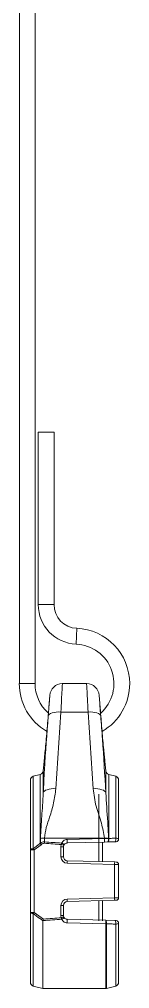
# Model space of a CAD drawing. Extents: x -382 to 1420, y -377 to 265.
# Drawn here: x -121.215 to -120.669, y 3.81 to 8.598 of the extents above; entities that cross this region are included whole.
import ezdxf

# ---------------------------------------------------------------- set-up
doc = ezdxf.new("R2010")
doc.units = 0
doc.header["$MEASUREMENT"] = 0
doc.layers.add('AV-Detl-Obje-Brkt', color=202, linetype='CONTINUOUS')

msp = doc.modelspace()

# ---------------------------------------------------------------- linework, layer by layer
at = {"layer": 'AV-Detl-Obje-Brkt', "linetype": 'Continuous', "lineweight": 15}
for p, q in [((-121.21534, 9.33556), (-121.21534, 5.31695)), ((-121.13727, 5.31695), (-121.13727, 9.33556)), ((-121.12165, 6.55824), (-121.12165, 5.70702)), ((-121.12165, 6.55824), (-121.08261, 6.55824)), ((-121.08261, 6.55824), (-121.04358, 6.55824)), ((-121.04358, 5.70702), (-121.04358, 6.55824)), ((-121.12165, 5.70702), (-121.08261, 5.70702)), ((-121.08261, 5.70702), (-121.04358, 5.70702)), ((-120.93271, 5.55099), (-120.93115, 5.59)), ((-120.93427, 5.51199), (-120.93271, 5.55099)), ((-121.17631, 5.31695), (-121.21534, 5.31695)), ((-121.13727, 5.31695), (-121.17631, 5.31695)), ((-120.88192, 5.31695), (-121.00223, 5.31695)), ((-121.06449, 5.25755), (-121.06589, 5.2416)), ((-120.81813, 5.24008), (-120.81966, 5.25755)), ((-121.00975, 5.17642), (-121.03481, 4.79786)), ((-121.00975, 5.17642), (-120.8744, 5.17642)), ((-120.84934, 4.79786), (-120.8744, 5.17642)), ((-121.09297, 4.93208), (-121.09704, 4.88553)), ((-121.09292, 4.93207), (-121.09297, 4.93158)), ((-121.09704, 4.88553), (-121.09704, 4.77724)), ((-120.78711, 4.88553), (-120.79113, 4.93147)), ((-120.78711, 4.77724), (-120.78711, 4.88553)), ((-121.16069, 4.49542), (-121.16069, 4.8402)), ((-121.11143, 4.86838), (-121.14622, 4.85906)), ((-121.14622, 4.85906), (-121.14622, 4.50125)), ((-121.11143, 4.5276), (-121.11143, 4.86838)), ((-120.73793, 4.85906), (-120.77272, 4.86838)), ((-120.77272, 4.86838), (-120.77272, 4.55214)), ((-120.73793, 4.55316), (-120.73793, 4.85906)), ((-120.72346, 4.8402), (-120.72346, 4.54836)), ((-120.82188, 4.43944), (-120.82188, 4.77134)), ((-121.11031, 4.52927), (-121.11031, 4.55209)), ((-121.09057, 4.55337), (-120.79358, 4.55337)), ((-121.09057, 4.55337), (-121.09057, 4.53497)), ((-120.97805, 4.54686), (-120.79358, 4.55181)), ((-120.79358, 4.55181), (-120.79358, 4.55337)), ((-120.79358, 4.55181), (-120.77384, 4.552)), ((-120.77384, 4.552), (-120.77272, 4.55214)), ((-120.77384, 4.55209), (-120.77384, 4.552)), ((-121.10689, 4.52093), (-121.14168, 4.49542)), ((-121.11143, 4.5276), (-121.11031, 4.52927)), ((-121.10465, 4.52266), (-121.10689, 4.52093)), ((-121.00955, 4.46128), (-121.00955, 4.51002)), ((-121.00955, 4.51002), (-120.99673, 4.51002)), ((-121.00717, 4.52214), (-121.00573, 4.52899)), ((-120.99673, 4.51002), (-120.99673, 4.46128)), ((-120.79325, 4.53436), (-120.97772, 4.52953)), ((-120.80314, 4.5341), (-120.80314, 4.4375)), ((-120.77746, 4.53478), (-120.79325, 4.53436)), ((-120.77563, 4.53482), (-120.77746, 4.53478)), ((-120.74084, 4.53574), (-120.77563, 4.53482)), ((-121.14168, 4.49542), (-121.16069, 4.49542)), ((-121.16069, 4.18658), (-121.16069, 4.49542)), ((-121.14168, 4.49542), (-121.14168, 4.18658)), ((-121.00955, 4.46128), (-120.99673, 4.46128)), ((-120.74349, 4.42313), (-120.97838, 4.42928)), ((-120.97772, 4.44177), (-120.74284, 4.43562)), ((-120.72346, 4.42294), (-120.74349, 4.42313)), ((-120.74349, 4.25887), (-120.74349, 4.42313)), ((-120.74284, 4.43562), (-120.73563, 4.43543)), ((-120.72346, 4.42294), (-120.72346, 4.25906)), ((-121.00955, 4.17198), (-121.00955, 4.22072)), ((-120.99673, 4.22072), (-121.00955, 4.22072)), ((-120.99673, 4.22072), (-120.99673, 4.17198)), ((-120.97838, 4.25272), (-120.74349, 4.25887)), ((-120.74284, 4.24638), (-120.97772, 4.24023)), ((-120.82188, 4.14446), (-120.82188, 4.24394)), ((-120.80314, 4.24313), (-120.80314, 4.14466)), ((-120.74349, 4.25887), (-120.72346, 4.25906)), ((-120.73563, 4.24657), (-120.74284, 4.24638)), ((-121.16069, 4.18658), (-121.14168, 4.18658)), ((-121.16069, 3.84179), (-121.16069, 4.18658)), ((-121.14622, 4.18075), (-121.14622, 3.82294)), ((-121.14168, 4.18658), (-121.09617, 4.15382)), ((-120.99673, 4.17198), (-121.00955, 4.17198)), ((-121.09808, 4.14651), (-121.09823, 4.14522)), ((-121.09823, 4.14522), (-121.09823, 3.81008)), ((-121.00573, 4.15301), (-121.00717, 4.15986)), ((-120.78757, 4.13003), (-120.97805, 4.13513)), ((-120.97772, 4.15247), (-120.78724, 4.14748)), ((-120.78757, 3.81008), (-120.78757, 4.13003)), ((-120.78724, 4.14748), (-120.74084, 4.14626)), ((-120.78434, 4.1302), (-120.78434, 3.81051)), ((-120.73793, 3.82294), (-120.73793, 4.12883)), ((-120.72346, 4.13364), (-120.72346, 3.84179)), ((-121.14622, 3.82294), (-121.09823, 3.81008)), ((-121.09823, 3.81008), (-120.78757, 3.81008)), ((-120.78434, 3.81051), (-120.73793, 3.82294))]:
    msp.add_line(p, q, dxfattribs=at)
at = {"layer": 'AV-Detl-Obje-Brkt', "linetype": 'Continuous', "lineweight": 15, "flags": 128}
for points in [[(-121.07197, 5.15678), (-121.07027, 5.16136), (-121.06638, 5.16558), (-121.06046, 5.1693), (-121.0527, 5.17237), (-121.04339, 5.17468), (-121.03288, 5.17616), (-121.02153, 5.17674), (-121.00975, 5.17642)], [(-120.8744, 5.17642), (-120.86263, 5.17674), (-120.85128, 5.17616), (-120.84076, 5.17468), (-120.83145, 5.17237), (-120.8237, 5.1693), (-120.81777, 5.16558), (-120.81388, 5.16136), (-120.81218, 5.15678)], [(-121.09704, 4.77724), (-121.09508, 4.78176), (-121.09102, 4.78597), (-121.085, 4.78972), (-121.07724, 4.79289), (-121.06799, 4.79536), (-121.0576, 4.79704), (-121.04641, 4.79789), (-121.03481, 4.79786)], [(-120.84934, 4.79786), (-120.83774, 4.79789), (-120.82655, 4.79704), (-120.81616, 4.79536), (-120.80692, 4.79289), (-120.79915, 4.78972), (-120.79314, 4.78597), (-120.78908, 4.78176), (-120.78711, 4.77724)], [(-120.77746, 4.53478), (-120.77641, 4.53517), (-120.77545, 4.53629), (-120.77462, 4.53805), (-120.77398, 4.54036), (-120.77356, 4.54307), (-120.7734, 4.54604), (-120.77349, 4.54907), (-120.77384, 4.552)], [(-121.16069, 4.49542), (-121.16043, 4.4964), (-121.15965, 4.49736), (-121.15839, 4.49826), (-121.15666, 4.49909), (-121.15451, 4.49982), (-121.15202, 4.50044), (-121.14923, 4.50092), (-121.14622, 4.50125)], [(-121.00573, 4.52899), (-121.0033, 4.5278), (-121.00099, 4.52647), (-120.99891, 4.52504), (-120.99714, 4.5236), (-120.99577, 4.5222), (-120.99486, 4.52091), (-120.99447, 4.51979), (-120.9946, 4.51889)], [(-121.14622, 4.18075), (-121.14923, 4.18108), (-121.15202, 4.18156), (-121.15451, 4.18217), (-121.15666, 4.18291), (-121.15839, 4.18373), (-121.15965, 4.18464), (-121.16043, 4.1856), (-121.16069, 4.18658)], [(-120.9946, 4.16311), (-120.99447, 4.16221), (-120.99486, 4.16109), (-120.99577, 4.1598), (-120.99714, 4.1584), (-120.99891, 4.15695), (-121.00099, 4.15553), (-121.0033, 4.15419), (-121.00573, 4.15301)]]:
    msp.add_lwpolyline(points, dxfattribs=at)
at = {"layer": 'AV-Detl-Obje-Brkt', "linetype": 'Continuous', "lineweight": 15}
for centre, radius, start, end in [((-120.92646, 5.70702), 0.19519, 180, 267.70756), ((-120.92646, 5.70702), 0.11711, 180, 267.70756), ((-120.94208, 5.31695), 0.27327, 0, 87.70756), ((-120.94208, 5.31695), 0.19519, 311.6149, 87.70756), ((-120.94208, 5.31695), 0.27327, 180, 239.51508), ((-120.94208, 5.31695), 0.19519, 180, 227.76551), ((-121.00206, 5.25449), 0.06246, 90.42062, 175.93667), ((-120.88209, 5.25449), 0.06246, 4.06333, 89.3855), ((-120.94208, 5.31695), 0.27327, 300.15946, 0), ((-121.11648, 4.88723), 0.01952, 285, 355), ((-120.76767, 4.88723), 0.01952, 185, 255), ((-121.14117, 4.8402), 0.01952, 105, 180), ((-120.74298, 4.8402), 0.01952, 360, 75), ((-121.09074, 4.40319), 0.15017, 89.93525, 97.48855), ((-120.79341, 4.40319), 0.15017, 82.51145, 90.06475), ((-121.21484, 4.53519), 0.42158, 359.88774, 2.25964), ((-120.79075, 4.54627), 0.01897, 322.89517, 18.05321), ((-120.75599, 4.54722), 0.01901, 322.84213, 18.22509), ((-120.45247, 5.03673), 0.87637, 217.66333, 218.14657), ((-120.42747, 4.98829), 0.82464, 213.96315, 214.52383), ((-120.43705, 5.10016), 0.88273, 220.29636, 220.86097), ((-120.3906, 4.48124), 0.70203, 175.61008, 176.1936), ((-120.97754, 4.51002), 0.03201, 157.74872, 180), ((-120.88097, 4.82201), 0.32534, 247.17643, 249.43), ((-120.97721, 4.51002), 0.01952, 157.74872, 180), ((-121.40794, 4.53008), 0.43022, 359.92652, 2.23528), ((-120.73595, 4.54836), 0.01249, 271.5, 0), ((-120.97754, 4.46128), 0.03201, 180, 268.5), ((-120.97721, 4.46128), 0.01952, 180, 268.5), ((-120.85863, 4.42927), 0.11974, 174.0089, 179.99521), ((-120.62375, 4.42312), 0.11974, 174.0089, 179.99521), ((-120.73595, 4.42294), 0.01249, 0, 88.5), ((-120.97754, 4.22072), 0.03201, 91.5, 180), ((-120.97721, 4.22072), 0.01952, 91.5, 180), ((-120.85863, 4.25273), 0.11974, 180.00479, 185.9911), ((-120.62375, 4.25888), 0.11974, 180.00479, 185.9911), ((-120.73595, 4.25906), 0.01249, 271.5, 0), ((-120.45247, 3.64527), 0.87637, 141.85343, 142.33667), ((-120.97754, 4.17198), 0.03201, 180, 202.25128), ((-120.97721, 4.17198), 0.01952, 180, 202.25128), ((-120.88097, 3.85999), 0.32534, 110.57, 112.82357), ((-121.40794, 4.15191), 0.43022, 357.76472, 0.07348), ((-121.20855, 4.14664), 0.42131, 357.73955, 0.11353), ((-120.78755, 4.16066), 0.03063, 269.96546, 276.02395), ((-120.80236, 4.13605), 0.01895, 342.00198, 37.08868), ((-120.75599, 4.13478), 0.01901, 341.77491, 37.15787), ((-120.73595, 4.13364), 0.01249, 0, 88.5), ((-121.14117, 3.84179), 0.01952, 180, 255), ((-120.74298, 3.84179), 0.01952, 285, 360), ((-120.78757, 3.82257), 0.01249, 270, 285)]:
    msp.add_arc(centre, radius, start, end, dxfattribs=at)
for centre, ratio, start_param, end_param in [((-139.27056, 4.341), 0.0261859, 0.3620674, 0.3740105), ((-139.27005, 4.341), 0.0271854, 0.3619332, 0.3740105), ((-139.27005, 4.341), 0.0271854, 5.9081245, 5.9212521), ((-139.27056, 4.341), 0.0261859, 5.9084625, 5.921118)]:
    msp.add_ellipse(centre, major_axis=(19.52957, 0), ratio=ratio, start_param=start_param, end_param=end_param, dxfattribs=at)
for points, knots in [([(-120.8744, 5.17642), (-120.87572, 5.1996), (-120.87834, 5.24597), (-120.88084, 5.29289), (-120.88209, 5.31694), (-120.88196, 5.31445), (-120.88192, 5.3137)], [0, 0, 0, 0, 0.2912052, 0.5825763, 0.8734712, 1, 1, 1, 1]), ([(-121.00223, 5.3137), (-121.0022, 5.31416), (-121.00214, 5.31543), (-121.00356, 5.28821), (-121.00611, 5.24051), (-121.00859, 5.19688), (-121.00975, 5.17642)], [0, 0, 0, 0, 0.1639135, 0.4538557, 0.7439105, 1, 1, 1, 1]), ([(-121.06588, 5.2416), (-121.06586, 5.24182), (-121.06565, 5.2447), (-121.06645, 5.23361), (-121.0681, 5.2111), (-121.07065, 5.17733), (-121.0739, 5.13579), (-121.0783, 5.08271), (-121.08298, 5.03018), (-121.08743, 4.98393), (-121.09094, 4.95002), (-121.09299, 4.93136), (-121.09294, 4.93188), (-121.09292, 4.93207)], [0, 0, 0, 0, 0.0090422, 0.1162262, 0.2233457, 0.291226, 0.3989858, 0.5067612, 0.6143403, 0.7215364, 0.8283567, 0.9351198, 1, 1, 1, 1]), ([(-121.07197, 5.15678), (-121.07081, 5.1718), (-121.06833, 5.20385), (-121.06579, 5.23885), (-121.06436, 5.25881), (-121.06443, 5.25788), (-121.06445, 5.25754)], [0, 0, 0, 0, 0.2559016, 0.5460469, 0.8363034, 1, 1, 1, 1]), ([(-120.8197, 5.25754), (-120.81974, 5.2581), (-120.81987, 5.25993), (-120.81861, 5.24228), (-120.81612, 5.20785), (-120.81349, 5.17379), (-120.81218, 5.15678)], [0, 0, 0, 0, 0.1268736, 0.417899, 0.7091911, 1, 1, 1, 1]), ([(-120.7911, 4.93099), (-120.79113, 4.93124), (-120.79127, 4.93247), (-120.79247, 4.9433), (-120.79546, 4.97162), (-120.79937, 5.01114), (-120.80369, 5.05812), (-120.80797, 5.1079), (-120.81181, 5.15552), (-120.81495, 5.19636), (-120.81715, 5.22604), (-120.81816, 5.24), (-120.81825, 5.24125), (-120.81828, 5.24168)], [0, 0, 0, 0, 0.0268927, 0.1322217, 0.2338568, 0.3355513, 0.4373131, 0.5390084, 0.6407146, 0.7424363, 0.8445119, 0.94604, 1, 1, 1, 1]), ([(-120.8151, 5.19858), (-120.81527, 5.20091), (-120.8161, 5.21175), (-120.81724, 5.22736), (-120.81832, 5.24215), (-120.8182, 5.24058), (-120.81817, 5.24008)], [0, 0, 0, 0, 0.0751273, 0.3509221, 0.7938856, 1, 1, 1, 1]), ([(-121.09704, 4.77724), (-121.09506, 4.81529), (-121.0885, 4.94186), (-121.07877, 5.06833), (-121.07197, 5.15678)], [0, 0, 0, 0, 0.3005954, 1, 1, 1, 1]), ([(-120.81218, 5.15678), (-120.80921, 5.11876), (-120.79935, 4.9923), (-120.79215, 4.86575), (-120.78711, 4.77724)], [0, 0, 0, 0, 0.3005916, 1, 1, 1, 1]), ([(-120.79117, 4.93147), (-120.79112, 4.93101), (-120.79084, 4.92846), (-120.79225, 4.94112), (-120.79525, 4.96952), (-120.79882, 5.00511), (-120.80118, 5.0312), (-120.802, 5.04024)], [0, 0, 0, 0, 0.0587929, 0.3248678, 0.5916638, 0.8584992, 1, 1, 1, 1]), ([(-121.03481, 4.79786), (-121.03762, 4.77418), (-121.0433, 4.72636), (-121.06307, 4.66311), (-121.0837, 4.60636), (-121.08827, 4.57109), (-121.09057, 4.55337)], [0, 0, 0, 0, 0.2849945, 0.5754634, 0.7867429, 1, 1, 1, 1]), ([(-120.79358, 4.55337), (-120.79791, 4.57826), (-120.80722, 4.63181), (-120.83845, 4.7107), (-120.8457, 4.76873), (-120.84934, 4.79786)], [0, 0, 0, 0, 0.3018185, 0.6494078, 1, 1, 1, 1]), ([(-121.11031, 4.55209), (-121.10863, 4.58944), (-121.10605, 4.64646), (-121.0994, 4.72021), (-121.09789, 4.75664), (-121.09704, 4.77724)], [0, 0, 0, 0, 0.4522447, 0.6903144, 1, 1, 1, 1]), ([(-120.78711, 4.77724), (-120.78422, 4.73103), (-120.78065, 4.6739), (-120.77461, 4.59354), (-120.7741, 4.56616), (-120.77384, 4.55209)], [0, 0, 0, 0, 0.6728377, 0.8318145, 1, 1, 1, 1]), ([(-120.77272, 4.55214), (-120.76476, 4.55238), (-120.75316, 4.55272), (-120.74157, 4.55306), (-120.73793, 4.55316)], [0, 0, 0, 0, 0.6863935, 1, 1, 1, 1]), ([(-120.73793, 4.55316), (-120.73591, 4.55299), (-120.73193, 4.55264), (-120.72728, 4.55152), (-120.72408, 4.55007), (-120.72367, 4.54893), (-120.72346, 4.54836)], [0, 0, 0, 0, 0.2498812, 0.4929757, 0.7457976, 1, 1, 1, 1]), ([(-121.14622, 4.50125), (-121.13598, 4.50929), (-121.12453, 4.51827), (-121.11268, 4.52671), (-121.11143, 4.5276)], [0, 0, 0, 0, 0.8947853, 1, 1, 1, 1]), ([(-121.11031, 4.52927), (-121.10776, 4.53071), (-121.10247, 4.5337), (-121.09547, 4.53507), (-121.09146, 4.53499), (-121.09057, 4.53497)], [0, 0, 0, 0, 0.4222836, 0.8726154, 1, 1, 1, 1]), ([(-121.09108, 4.52784), (-121.09169, 4.52786), (-121.09448, 4.52794), (-121.09945, 4.52661), (-121.10293, 4.52397), (-121.10465, 4.52266)], [0, 0, 0, 0, 0.1230885, 0.563531, 1, 1, 1, 1]), ([(-121.00573, 4.52899), (-121.00509, 4.53015), (-121.00284, 4.5343), (-120.99726, 4.54028), (-120.98828, 4.5456), (-120.98146, 4.54644), (-120.97805, 4.54686)], [0, 0, 0, 0, 0.1185126, 0.4216583, 0.7113918, 1, 1, 1, 1]), ([(-120.99528, 4.51741), (-120.99527, 4.51742), (-120.99514, 4.51776), (-120.9949, 4.51828), (-120.99468, 4.51873), (-120.9946, 4.51889)], [0, 0, 0, 0, 0.0098757, 0.6487107, 1, 1, 1, 1]), ([(-120.97772, 4.52953), (-120.97981, 4.52928), (-120.98403, 4.52876), (-120.9895, 4.52556), (-120.99285, 4.52203), (-120.99421, 4.51958), (-120.9946, 4.51889)], [0, 0, 0, 0, 0.2812966, 0.5695002, 0.8780553, 1, 1, 1, 1]), ([(-120.73563, 4.53587), (-120.7357, 4.53587), (-120.73585, 4.53587), (-120.73699, 4.53584), (-120.73865, 4.53579), (-120.74011, 4.53575), (-120.74084, 4.53574)], [0, 0, 0, 0, 0.2612194, 0.5176335, 0.7585204, 1, 1, 1, 1]), ([(-121.09823, 4.14522), (-121.10891, 4.15266), (-121.12525, 4.16405), (-121.14083, 4.17645), (-121.14622, 4.18075)], [0, 0, 0, 0, 0.6537575, 1, 1, 1, 1]), ([(-121.09808, 4.14651), (-121.09747, 4.14885), (-121.09685, 4.15126), (-121.09619, 4.15374), (-121.09617, 4.15382)], [0, 0, 0, 0, 0.9673199, 1, 1, 1, 1]), ([(-120.97805, 4.13513), (-120.98146, 4.13556), (-120.98828, 4.1364), (-120.99726, 4.14172), (-121.00284, 4.1477), (-121.00509, 4.15185), (-121.00573, 4.15301)], [0, 0, 0, 0, 0.28860821, 0.57834169, 0.8814874, 1, 1, 1, 1]), ([(-120.9946, 4.16311), (-120.9946, 4.16312), (-120.99475, 4.1634), (-120.99498, 4.16389), (-120.9952, 4.16441), (-120.99528, 4.16459)], [0, 0, 0, 0, 0.0157369, 0.6531843, 1, 1, 1, 1]), ([(-120.9946, 4.16311), (-120.99421, 4.16242), (-120.99285, 4.15997), (-120.9895, 4.15644), (-120.98403, 4.15324), (-120.97981, 4.15272), (-120.97772, 4.15247)], [0, 0, 0, 0, 0.1219447, 0.4304998, 0.7187034, 1, 1, 1, 1]), ([(-120.73793, 4.12883), (-120.74589, 4.12907), (-120.76135, 4.12952), (-120.77683, 4.12998), (-120.78434, 4.1302)], [0, 0, 0, 0, 0.5146612, 1, 1, 1, 1]), ([(-120.74084, 4.14626), (-120.74039, 4.14625), (-120.73911, 4.14622), (-120.73732, 4.14617), (-120.7359, 4.14613), (-120.73572, 4.14613), (-120.73563, 4.14613)], [0, 0, 0, 0, 0.1458956, 0.4216117, 0.7110118, 1, 1, 1, 1]), ([(-120.72346, 4.13364), (-120.72372, 4.13301), (-120.72423, 4.13174), (-120.72825, 4.13015), (-120.73319, 4.1292), (-120.7367, 4.12893), (-120.73793, 4.12883)], [0, 0, 0, 0, 0.2813471, 0.5677406, 0.8483584, 1, 1, 1, 1])]:
    msp.add_open_spline(points, degree=3, knots=knots, dxfattribs=at)

doc.saveas('drawing.dxf')
